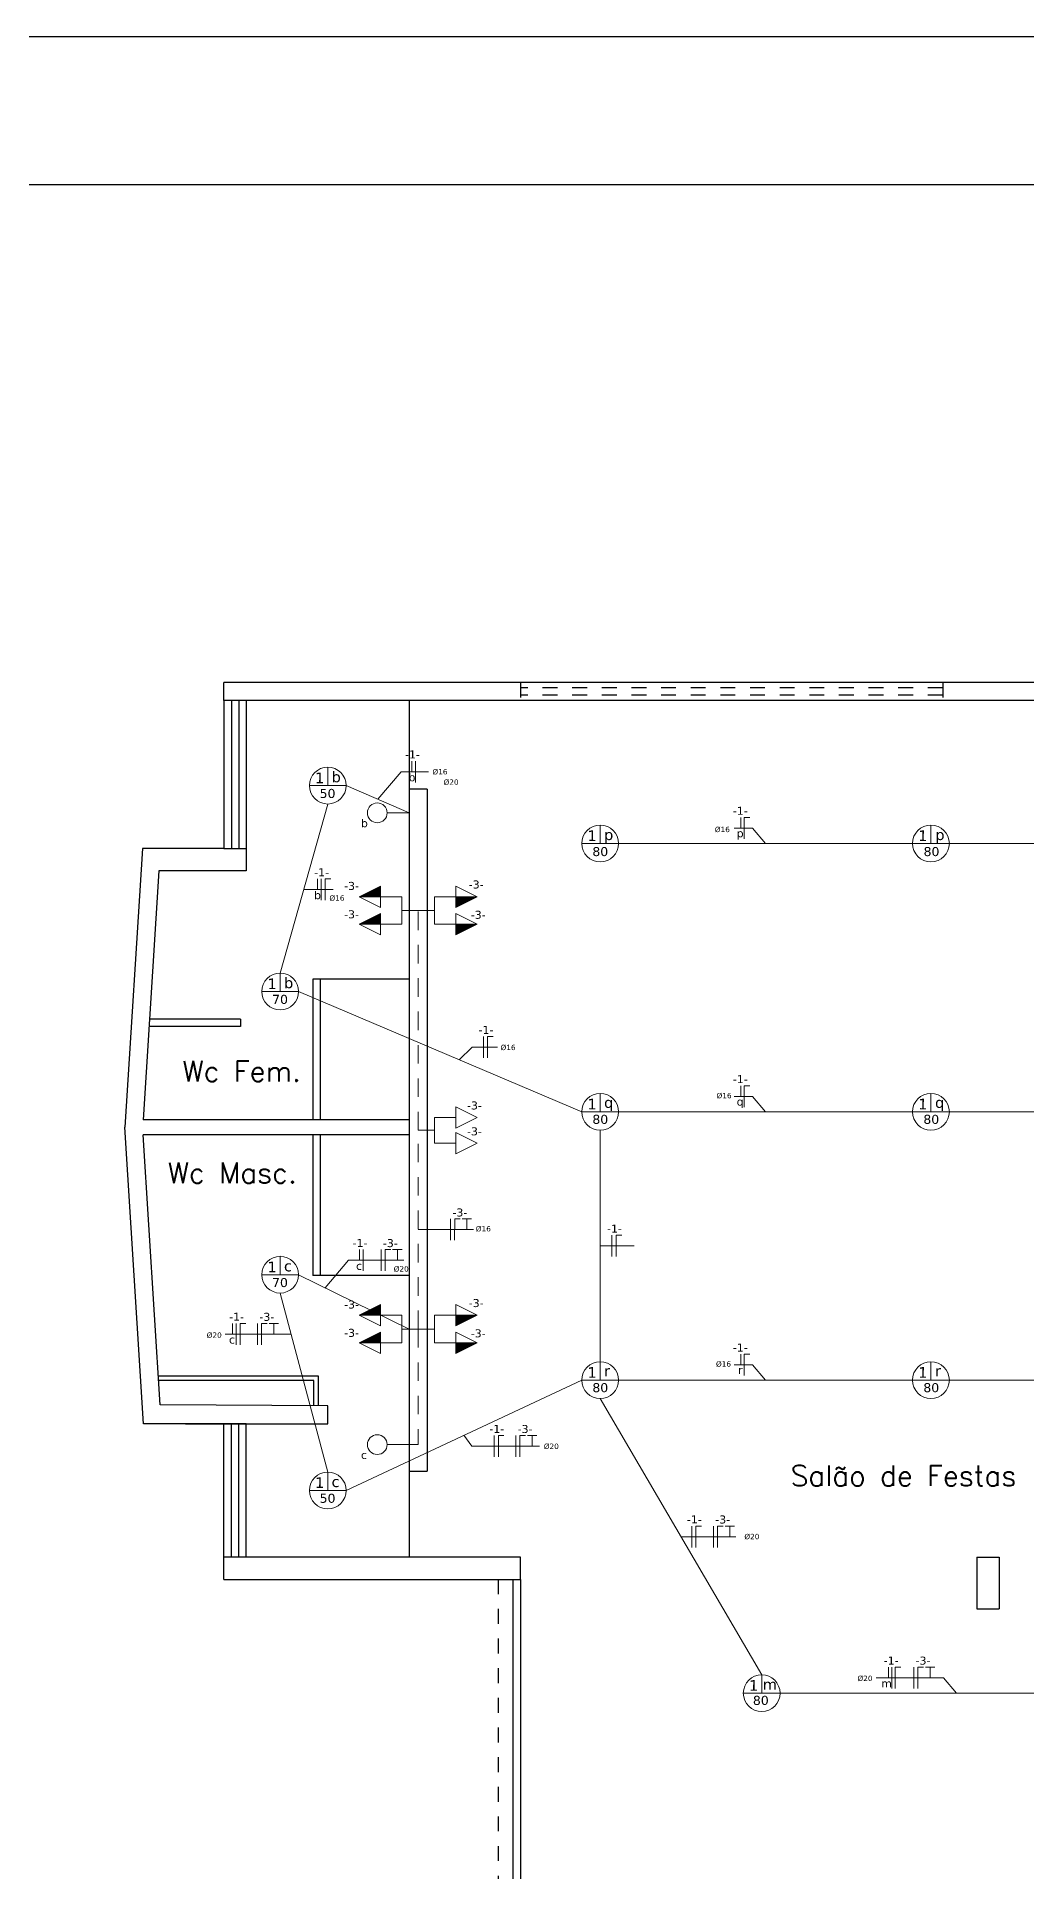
# Model space of a CAD drawing. Header units: millimetres. Extents: x 178 to 457, y 838 to 920.
# Drawn here: x 289.46 to 296.14, y 893.93 to 906.31 of the extents above; entities that cross this region are included whole.
import ezdxf

# ---------------------------------------------------------------- set-up
doc = ezdxf.new("R2010")
doc.units = ezdxf.units.MM
for name, pattern in [('DASHED2', [0.375, 0.25, -0.125]), ('HIDDEN', [0.375, 0.25, -0.125]), ('HIDDEN2', [4.7625, 3.175, -1.5875])]:
    doc.linetypes.add(name, pattern=pattern)
for name, color, linetype in [('Alvenaria', 7, 'Continuous'), ('Esquadrias', 5, 'Continuous'), ('Paredebaix', 4, 'Continuous'), ('Piso', 1, 'Continuous'), ('Projeção', 8, 'HIDDEN'), ('Texto', 2, 'Continuous')]:
    doc.layers.add(name, color=color, linetype=linetype)
for name, color, linetype, lineweight in [('ELE - Eletrodutos', 51, 'Continuous', 5), ('ELE - Iluminação', 1, 'Continuous', 5), ('ELE - Interruptores', 1, 'Continuous', 5), ('ELE - Tomadas', 1, 'Continuous', 5)]:
    doc.layers.add(name, color=color, linetype=linetype, lineweight=lineweight)
doc.styles.add('Potencia', font='verdana.ttf', dxfattribs={"height": 0.075})
doc.styles.add('STYLE4', font='romans.shx')

# ---------------------------------------------------------------- blocks, each defined once
blk = doc.blocks.new('Tomada_130')
at = {"layer": 'ELE - Tomadas'}
blk.add_hatch(color=0, dxfattribs=at).paths.add_polyline_path([(0.2, 0.1), (0.2, 0), (0.4, 0)])
at = {"layer": 'ELE - Tomadas', "color": 0}
for p, q in [((0, 0), (0.4, 0)), ((0.2, 0), (0.2, -0.1)), ((0.2, -0.1), (0.4, 0))]:
    blk.add_line(p, q, dxfattribs=at)
at = {"layer": 'ELE - Tomadas'}
for p, q in [((0.2, 0), (0.2, 0.1)), ((0.2, 0.1), (0.4, 0))]:
    blk.add_line(p, q, dxfattribs=at)
blk = doc.blocks.new('Inter_1secao')
at = {"layer": 'ELE - Tomadas', "color": 0}
blk.add_line((0, 0), (0.2, 0), dxfattribs=at)
blk.add_circle((0.3, 0), 0.0926, dxfattribs=at)
blk = doc.blocks.new('Tomada_30')
at = {"layer": 'ELE - Tomadas', "color": 0}
for p, q in [((0, 0), (0.2, 0)), ((0.2, 0), (0.2, 0.1)), ((0.2, 0.1), (0.4, 0)), ((0.2, 0), (0.2, -0.1)), ((0.2, -0.1), (0.4, 0))]:
    blk.add_line(p, q, dxfattribs=at)

msp = doc.modelspace()

# ---------------------------------------------------------------- linework, layer by layer
at = {"layer": 'Alvenaria'}
for p, q in [((319.0989742, 905.3116825), (263.1989742, 905.3116825)), ((292.727276, 901.954079), (290.727276, 901.954079)), ((290.727276, 901.834079), (290.727276, 901.954079)), ((295.577276, 901.954079), (292.727276, 901.954079)), ((296.227276, 901.954079), (295.577276, 901.954079)), ((292.727276, 901.834079), (290.727276, 901.834079)), ((295.577276, 901.834079), (292.727276, 901.834079)), ((296.227276, 901.834079), (295.577276, 901.834079)), ((292.097276, 901.234079), (291.977276, 901.234079)), ((291.977276, 901.234079), (291.977276, 896.634079)), ((292.097276, 901.234079), (292.097276, 896.634079)), ((290.177276, 900.834079), (290.057276, 898.954079)), ((290.727276, 900.834079), (290.177276, 900.834079)), ((290.727276, 900.834079), (290.877276, 900.834079)), ((290.877276, 900.834079), (290.877276, 900.684079)), ((290.2879457, 900.684079), (290.1807117, 899.004079)), ((290.877276, 900.684079), (290.2879457, 900.684079)), ((291.327276, 899.954079), (291.327276, 899.004079)), ((291.377276, 899.954079), (291.327276, 899.954079)), ((291.377276, 899.954079), (291.377276, 899.004079)), ((290.8379457, 899.634079), (290.2209245, 899.634079)), ((290.8379457, 899.684079), (290.2241159, 899.684079)), ((290.8379457, 899.684079), (290.8379457, 899.634079)), ((291.977276, 899.004079), (290.1807117, 899.004079)), ((290.1849356, 896.954079), (290.057276, 898.954079)), ((291.977276, 898.904079), (290.1807117, 898.904079)), ((290.2970323, 897.081723), (290.1807117, 898.904079)), ((291.327276, 898.904079), (291.327276, 897.954079)), ((291.377276, 898.904079), (291.377276, 897.954079)), ((291.377276, 897.954079), (291.327276, 897.954079)), ((291.427276, 897.074079), (290.2970323, 897.081723)), ((291.427276, 896.954079), (291.427276, 897.074079)), ((290.727276, 896.954079), (290.1849356, 896.954079)), ((290.466664, 896.954079), (290.877276, 896.954079)), ((290.877276, 896.954079), (290.727276, 896.954079)), ((290.877276, 896.954079), (291.427276, 896.954079)), ((291.977276, 896.634079), (292.097276, 896.634079)), ((290.727276, 895.904079), (290.727276, 896.054079)), ((290.877276, 896.054079), (290.727276, 896.054079)), ((291.977276, 896.054079), (290.877276, 896.054079)), ((292.727276, 896.054079), (291.977276, 896.054079)), ((292.727276, 895.904079), (292.727276, 896.054079)), ((295.807276, 896.054079), (295.957276, 896.054079)), ((295.807276, 896.054079), (295.807276, 895.704079)), ((295.957276, 896.054079), (295.957276, 895.704079)), ((290.727276, 895.904079), (292.727276, 895.904079)), ((295.807276, 895.704079), (295.957276, 895.704079))]:
    msp.add_line(p, q, dxfattribs=at)
at = {"layer": 'ELE - Eletrodutos'}
for p, q in [((291.9218719, 901.3529203), (291.7643394, 901.1671663)), ((291.9218719, 901.3529203), (292.1082458, 901.3529203)), ((291.9956206, 901.3529203), (291.9956336, 901.4249294)), ((292.0201789, 901.4249179), (292.0201789, 901.2809409)), ((291.5514027, 901.259079), (291.977276, 901.0752536)), ((291.106627, 899.9940461), (291.427276, 901.1349523)), ((294.1688029, 900.9726518), (294.2939383, 900.9726518)), ((294.2154983, 900.9726518), (294.2155112, 901.0446518)), ((294.2380293, 900.9006518), (294.2380552, 901.0446518)), ((294.2380552, 901.0446518), (294.2760509, 901.044645)), ((294.2939383, 900.9726518), (294.3819034, 900.8689563)), ((293.3902277, 900.8689563), (295.3735791, 900.8689563)), ((295.6218326, 900.8689563), (297.5370541, 900.8689563)), ((291.3581167, 900.5575944), (291.3581297, 900.6296035)), ((291.382675, 900.6295919), (291.382675, 900.485615)), ((291.4101376, 900.4855919), (291.4101635, 900.6295919)), ((291.4101635, 900.6295919), (291.4481592, 900.6295851)), ((291.2650109, 900.5575944), (291.4647979, 900.5575944)), ((293.1419742, 899.0584441), (291.2307538, 899.8699193)), ((292.4016508, 899.4947324), (292.3143154, 899.4098555)), ((292.4016508, 899.4947324), (292.5737242, 899.4947324)), ((292.4784394, 899.5667299), (292.4784394, 899.4227529)), ((292.505902, 899.4227299), (292.5059279, 899.5667299)), ((292.5059279, 899.5667299), (292.5439237, 899.5667231)), ((294.2154983, 899.1621396), (294.2155112, 899.2341396)), ((294.2380293, 899.0901396), (294.2380552, 899.2341396)), ((294.2380552, 899.2341396), (294.2760509, 899.2341328)), ((294.1688029, 899.1621396), (294.2939383, 899.1621396)), ((294.2939383, 899.1621396), (294.3819034, 899.0584441)), ((293.3902277, 899.0584441), (295.3735791, 899.0584441)), ((295.6218326, 899.0584441), (297.5370541, 899.0584441)), ((293.2661009, 897.3720587), (293.2661009, 898.9343174)), ((292.037276, 898.2633736), (292.4100236, 898.2633736)), ((292.2563506, 898.3353712), (292.2563506, 898.1913942)), ((292.2838132, 898.1913712), (292.2838391, 898.3353712)), ((292.2838391, 898.3353712), (292.3218349, 898.3353643)), ((292.3344599, 898.3353643), (292.3977862, 898.335353)), ((292.366167, 898.3353712), (292.366167, 898.2633736)), ((293.345287, 898.2251856), (293.345287, 898.0812086)), ((293.3727496, 898.0811856), (293.3727755, 898.2251856)), ((293.3727755, 898.2251856), (293.4107713, 898.2251788)), ((291.6417911, 898.0567041), (291.641804, 898.1287131)), ((291.6663493, 898.1287016), (291.6663493, 897.9847246)), ((291.787117, 898.1287016), (291.787117, 897.9847246)), ((291.8145796, 897.9847016), (291.8146055, 898.1287016)), ((291.8146055, 898.1287016), (291.8526013, 898.1286948)), ((291.8652263, 898.1286948), (291.9285526, 898.1286834)), ((291.8969334, 898.1287016), (291.8969334, 898.0567041)), ((293.2661009, 898.153188), (293.4949151, 898.153188)), ((291.5680424, 898.0567041), (291.4105098, 897.87095)), ((291.5680424, 898.0567041), (291.94079, 898.0567041)), ((291.2303844, 897.9593914), (291.977276, 897.5926682)), ((291.1062577, 897.8352647), (291.427276, 896.6282058)), ((290.784069, 897.5592908), (290.784082, 897.6312999)), ((290.8086273, 897.6312884), (290.8086273, 897.4873114)), ((290.8360899, 897.4872884), (290.8361158, 897.6312884)), ((290.8361158, 897.6312884), (290.8741115, 897.6312815)), ((290.9539532, 897.6312884), (290.9539532, 897.4873114)), ((290.9814158, 897.4872884), (290.9814417, 897.6312884)), ((290.9814417, 897.6312884), (291.0194375, 897.6312815)), ((291.0320625, 897.6312815), (291.0953887, 897.6312702)), ((291.0637695, 897.6312884), (291.0637695, 897.5592908)), ((290.7348786, 897.5592908), (291.1796532, 897.5592908)), ((294.2154983, 897.3516274), (294.2155112, 897.4236274)), ((294.2380293, 897.2796274), (294.2380552, 897.4236274)), ((294.2380552, 897.4236274), (294.2760509, 897.4236206)), ((293.1419742, 897.247932), (291.5514027, 896.504079)), ((293.3902277, 897.247932), (295.3735791, 897.247932)), ((294.1688029, 897.3516274), (294.2939383, 897.3516274)), ((294.2939383, 897.3516274), (294.3819034, 897.247932)), ((295.6218326, 897.247932), (297.5370541, 897.247932)), ((294.3557535, 895.2601744), (293.2661009, 897.1238052)), ((292.3990601, 896.8026426), (292.3466885, 896.8760055)), ((292.5512279, 896.8746401), (292.5512279, 896.7306631)), ((292.5786905, 896.7306401), (292.5787164, 896.8746401)), ((292.5787164, 896.8746401), (292.6167122, 896.8746333)), ((292.6965538, 896.8746401), (292.6965538, 896.7306631)), ((292.7240164, 896.7306401), (292.7240423, 896.8746401)), ((292.7240423, 896.8746401), (292.7620381, 896.8746333)), ((292.7746631, 896.8746333), (292.8379894, 896.8746219)), ((292.8063702, 896.8746401), (292.8063702, 896.8026426)), ((292.3990601, 896.8026426), (292.8566883, 896.8026426)), ((293.8846759, 896.2639874), (293.8846759, 896.1200104)), ((293.9121385, 896.1199874), (293.9121644, 896.2639874)), ((293.9121644, 896.2639874), (293.9501602, 896.2639805)), ((294.0300019, 896.2639874), (294.0300019, 896.1200104)), ((294.0574645, 896.1199874), (294.0574903, 896.2639874)), ((294.0574903, 896.2639874), (294.0954861, 896.2639805)), ((294.1081111, 896.2639805), (294.1714374, 896.2639692)), ((294.1398182, 896.2639874), (294.1398182, 896.1919898)), ((293.8109272, 896.1919898), (294.1398182, 896.1919898)), ((294.1398182, 896.1919898), (294.1813597, 896.1919898)), ((295.2104394, 895.2397431), (295.2104524, 895.3117522)), ((295.2338869, 895.1677407), (295.2339128, 895.3117407)), ((295.2564309, 895.1677407), (295.2564567, 895.3117407)), ((295.2564567, 895.3117407), (295.2944525, 895.3117339)), ((295.3819411, 895.3117407), (295.3819411, 895.1677637)), ((295.4094037, 895.1677407), (295.4094296, 895.3117407)), ((295.4094296, 895.3117407), (295.4474253, 895.3117339)), ((295.4600503, 895.3117339), (295.5233766, 895.3117225)), ((295.4917574, 895.3117407), (295.4917574, 895.2397431)), ((296.8623049, 895.1360477), (294.4798802, 895.1360477)), ((295.1287358, 895.2397431), (295.5831275, 895.2397431)), ((295.5831275, 895.2397431), (295.6710926, 895.1360477))]:
    msp.add_line(p, q, dxfattribs=at)
at = {"layer": 'ELE - Eletrodutos', "linetype": 'DASHED2', "ltscale": 0.5}
for p, q in [((292.037276, 900.4164859), (291.977276, 900.4164859)), ((292.037276, 898.934079), (292.037276, 900.4164859)), ((292.037276, 900.4164859), (292.097276, 900.4164859)), ((292.037276, 897.5926682), (292.037276, 898.934079)), ((292.037276, 898.934079), (292.097276, 898.934079)), ((291.977276, 897.5926682), (292.097276, 897.5926682)), ((292.037276, 897.5926682), (292.037276, 896.812839)), ((292.037276, 896.812839), (291.977276, 896.812839))]:
    msp.add_line(p, q, dxfattribs=at)
at = {"layer": 'ELE - Iluminação'}
for p, q in [((291.427276, 901.259079), (291.427276, 901.3832058)), ((291.3031493, 901.259079), (291.5514027, 901.259079)), ((293.2661009, 900.8689563), (293.2661009, 900.9930831)), ((295.4977059, 900.8689563), (295.4977059, 900.9930831)), ((293.1419742, 900.8689563), (293.3902277, 900.8689563)), ((295.3735791, 900.8689563), (295.6218326, 900.8689563)), ((291.106627, 899.8699193), (291.106627, 899.9940461)), ((290.9825003, 899.8699193), (291.2307538, 899.8699193)), ((293.2661009, 899.0584441), (293.2661009, 899.1825709)), ((295.4977059, 899.0584441), (295.4977059, 899.1825709)), ((293.1419742, 899.0584441), (293.3902277, 899.0584441)), ((295.3735791, 899.0584441), (295.6218326, 899.0584441)), ((291.1062577, 897.9593914), (291.1062577, 898.0835182)), ((290.982131, 897.9593914), (291.2303844, 897.9593914)), ((293.2661009, 897.247932), (293.2661009, 897.3720587)), ((295.4977059, 897.247932), (295.4977059, 897.3720587)), ((293.1419742, 897.247932), (293.3902277, 897.247932)), ((295.3735791, 897.247932), (295.6218326, 897.247932)), ((291.427276, 896.504079), (291.427276, 896.6282058)), ((291.3031493, 896.504079), (291.5514027, 896.504079)), ((294.3557535, 895.1360477), (294.3557535, 895.2601744)), ((294.2316268, 895.1360477), (294.4798802, 895.1360477))]:
    msp.add_line(p, q, dxfattribs=at)
at = {"layer": 'ELE - Iluminação', "color": 1}
for centre in [(291.427276, 901.259079), (293.2661009, 900.8689563), (295.4977059, 900.8689563), (291.106627, 899.8699193), (293.2661009, 899.0584441), (295.4977059, 899.0584441), (291.1062577, 897.9593914), (293.2661009, 897.247932), (295.4977059, 897.247932), (291.427276, 896.504079), (294.3557535, 895.1360477)]:
    msp.add_circle(centre, 0.1241267, dxfattribs=at)
at = {"layer": 'ELE - Tomadas'}
for p, q in [((291.927276, 900.5094148), (291.927276, 900.323557)), ((292.147276, 900.323557), (292.147276, 900.5094148)), ((291.927276, 900.4164859), (291.977276, 900.4164859)), ((292.147276, 900.4164859), (292.097276, 900.4164859)), ((292.147276, 899.0204407), (292.147276, 898.8477173)), ((292.147276, 898.934079), (292.097276, 898.934079)), ((291.927276, 897.6855971), (291.927276, 897.4997393)), ((292.147276, 897.4997393), (292.147276, 897.6855971)), ((291.927276, 897.5926682), (291.977276, 897.5926682)), ((292.147276, 897.5926682), (292.097276, 897.5926682))]:
    msp.add_line(p, q, dxfattribs=at)
at = {"layer": 'Esquadrias'}
for p, q in [((290.777276, 901.834079), (290.777276, 900.834079)), ((290.827276, 901.834079), (290.827276, 900.834079)), ((290.777276, 896.054079), (290.777276, 896.954079)), ((290.827276, 896.054079), (290.827276, 896.954079))]:
    msp.add_line(p, q, dxfattribs=at)
at = {"layer": 'Paredebaix'}
for p, q in [((320.0989742, 906.3116825), (260.6989742, 906.3116825)), ((290.727276, 901.834079), (290.727276, 900.834079)), ((290.877276, 901.834079), (290.877276, 900.834079)), ((291.3645989, 897.2745029), (290.2847272, 897.2745029)), ((291.3345989, 897.2445029), (290.2847272, 897.2445029)), ((291.3345989, 897.0745029), (291.3345989, 897.2445029)), ((291.3645989, 897.0745029), (291.3645989, 897.2745029)), ((290.727276, 896.054079), (290.727276, 896.954079)), ((290.877276, 896.054079), (290.877276, 896.954079)), ((292.677276, 895.904079), (292.677276, 890.954079)), ((292.727276, 895.904079), (292.727276, 890.954079))]:
    msp.add_line(p, q, dxfattribs=at)
at = {"layer": 'Piso'}
for p, q in [((291.977276, 901.834079), (291.977276, 901.234079)), ((291.977276, 899.954079), (291.377276, 899.954079)), ((291.977276, 897.954079), (291.377276, 897.954079)), ((291.977276, 896.634079), (291.977276, 896.054079))]:
    msp.add_line(p, q, dxfattribs=at)
at = {"layer": 'Projeção', "color": 5, "ltscale": 0.3}
for p, q in [((292.727276, 901.954079), (292.727276, 901.834079)), ((295.577276, 901.954079), (295.577276, 901.834079)), ((295.577276, 901.919079), (292.727276, 901.919079)), ((295.577276, 901.869079), (292.727276, 901.869079))]:
    msp.add_line(p, q, dxfattribs=at)
at = {"layer": 'Projeção', "ltscale": 0.3}
msp.add_line((292.577276, 895.904079), (292.577276, 890.954079), dxfattribs=at)

# ---------------------------------------------------------------- block references
at = {"layer": 'ELE - Interruptores', "color": 1, "linetype": 'HIDDEN2', "ltscale": 1.4, "xscale": 0.7200000000000001, "yscale": 0.7200000000000001, "zscale": 0.7200000000000001, "rotation": 180}
for p in [(291.977276, 901.0752536), (291.977276, 896.812839)]:
    msp.add_blockref('Inter_1secao', p, dxfattribs=at)
at = {"layer": 'ELE - Tomadas', "color": 1, "yscale": 0.7200000000000001, "zscale": 0.7200000000000001}
for name, p, xscale in [('Tomada_130', (291.927276, 900.5094148), -0.7200000000000001), ('Tomada_130', (291.927276, 900.323557), -0.7200000000000001), ('Tomada_30', (292.147276, 899.0204407), 0.7200000000000001), ('Tomada_30', (292.147276, 898.8477173), 0.7200000000000001), ('Tomada_130', (291.927276, 897.6855971), -0.7200000000000001), ('Tomada_130', (291.927276, 897.4997393), -0.7200000000000001)]:
    msp.add_blockref(name, p, dxfattribs=dict(at, xscale=xscale))
at = {"layer": 'ELE - Tomadas', "color": 1, "xscale": -0.7200000000000001, "yscale": 0.7200000000000001, "zscale": 0.7200000000000001, "rotation": 180}
for p in [(292.147276, 900.5094148), (292.147276, 900.323557), (292.147276, 897.6855971), (292.147276, 897.4997393)]:
    msp.add_blockref('Tomada_130', p, dxfattribs=at)

# ---------------------------------------------------------------- texts
at = {"layer": 'ELE - Eletrodutos', "style": 'Potencia'}
for s, height, p in [('-1-', 0.054, (291.9487375, 901.4424648)), ('%%C16', 0.03601329, (292.1338577, 901.3346569)), ('%%C20', 0.03601329, (292.2086814, 901.2645638)), ('-1-', 0.054, (294.160776, 901.0621987)), ('%%C16', 0.03601329, (294.0391631, 900.9454304)), ('-1-', 0.054, (291.3357918, 900.6471388)), ('%%C16', 0.03601329, (291.4385104, 900.4822854)), ('-1-', 0.054, (292.4449961, 899.5842768)), ('%%C16', 0.03601329, (292.5933026, 899.4747282)), ('-1-', 0.054, (294.160776, 899.2516865)), ('%%C16', 0.03601329, (294.0509482, 899.1497449)), ('-3-', 0.054, (292.2685682, 898.3523098)), ('%%C16', 0.03601329, (292.4263816, 898.2514838)), ('-1-', 0.054, (293.3118437, 898.2427325)), ('-1-', 0.054, (291.5949079, 898.1462485)), ('-3-', 0.054, (291.7993346, 898.1456402)), ('%%C20', 0.03601329, (291.8721576, 897.9804864)), ('-1-', 0.054, (290.7617441, 897.6488352)), ('-3-', 0.054, (290.9661708, 897.648227)), ('%%C20', 0.03601329, (290.6103548, 897.5336913)), ('-1-', 0.054, (294.160776, 897.4411743)), ('%%C16', 0.03601329, (294.0469515, 897.3393655)), ('-1-', 0.054, (292.5177846, 896.892187)), ('-3-', 0.054, (292.7087714, 896.8915787)), ('%%C20', 0.03601329, (292.8851228, 896.7840708)), ('-1-', 0.054, (293.8512326, 896.2815342)), ('-3-', 0.054, (294.0422194, 896.280926)), ('%%C20', 0.03601329, (294.2384921, 896.1749648)), ('-1-', 0.054, (295.1791775, 895.3292875)), ('-3-', 0.054, (295.3941586, 895.3286793)), ('%%C20', 0.03601329, (295.0020368, 895.218321))]:
    msp.add_text(s, height=height, rotation=359.9580266, dxfattribs=at).set_placement(p)
for s, p in [('b', (291.972199, 901.2881799)), ('p', (294.1865653, 900.910638)), ('b', (291.3346951, 900.4928539)), ('q', (294.1865653, 899.1001258)), ('c', (291.6183695, 897.9919636)), ('c', (290.7606474, 897.4945504)), ('r', (294.1958666, 897.2896136)), ('m', (295.162139, 895.1750027))]:
    msp.add_text(s, height=0.054, dxfattribs=at).set_placement(p)
at = {"layer": 'ELE - Iluminação', "color": 1, "style": 'Potencia'}
for p in [(291.3411752, 901.2755186), (293.1800001, 900.8853959), (295.411605, 900.8853959), (291.0205262, 899.8863589), (293.1800001, 899.0748838), (295.411605, 899.0748838), (291.0201569, 897.975831), (293.1800001, 897.2643716), (295.411605, 897.2643716), (291.3411752, 896.5205186), (294.2696527, 895.1524873)]:
    msp.add_text('1', height=0.0718497, rotation=359.52795771, dxfattribs=at).set_placement(p)
for s, height, p in [('b', 0.0718497, (291.4530659, 901.2816697)), ('50', 0.06119679, (291.3726602, 901.1756606)), ('p', 0.0718497, (293.2918908, 900.891547)), ('p', 0.0718497, (295.5269187, 900.891547)), ('80', 0.06119679, (293.2130111, 900.7835172)), ('80', 0.06119679, (295.4480389, 900.7835172)), ('b', 0.0718497, (291.1324169, 899.89251)), ('70', 0.06119679, (291.0520112, 899.7865009)), ('q', 0.0718497, (293.2918908, 899.0849719)), ('q', 0.0718497, (295.5253596, 899.0849719)), ('80', 0.06119679, (293.2130111, 898.9769421)), ('80', 0.06119679, (295.4464798, 898.9769421)), ('c', 0.0718497, (291.1320476, 897.9819821)), ('70', 0.06119679, (291.0516419, 897.875973)), ('r', 0.0718497, (293.2918908, 897.2748015)), ('r', 0.0718497, (295.5253596, 897.2748015)), ('80', 0.06119679, (293.2130111, 897.1667718)), ('80', 0.06119679, (295.4464798, 897.1667718)), ('c', 0.0718497, (291.4530659, 896.5266697)), ('50', 0.06119679, (291.3726602, 896.4206606)), ('m', 0.0718497, (294.3628272, 895.1591237)), ('80', 0.06119679, (294.2962331, 895.0571204))]:
    msp.add_text(s, height=height, dxfattribs=at).set_placement(p)
at = {"layer": 'ELE - Tomadas', "color": 1, "style": 'Potencia'}
for s, p in [('b', (291.6511175, 900.978539)), ('c', (291.6511175, 896.7161244))]:
    msp.add_text(s, height=0.054, dxfattribs=at).set_placement(p)
for p in [(291.537642, 900.5552618), (292.3787595, 900.5651096), (291.537642, 900.3638565), (292.3923999, 900.360751), (292.3670273, 899.0743724), (292.3670273, 898.8996464), (291.537642, 897.7314441), (292.3787595, 897.7412919), (291.537642, 897.5400389), (292.3923999, 897.5369333)]:
    msp.add_text('-3-', height=0.054, rotation=359.9580266, dxfattribs=at).set_placement(p)
at = {"layer": 'Texto', "style": 'STYLE4'}
for s, height, p in [('Wc Fem.', 0.13929047, (290.4468377, 899.2622187)), ('Wc Masc.', 0.13929047, (290.3475827, 898.5771029)), ('Salão de Festas', 0.139290472, (294.5509853, 896.5339588))]:
    msp.add_text(s, height=height, dxfattribs=at).set_placement(p)

doc.saveas('drawing.dxf')
